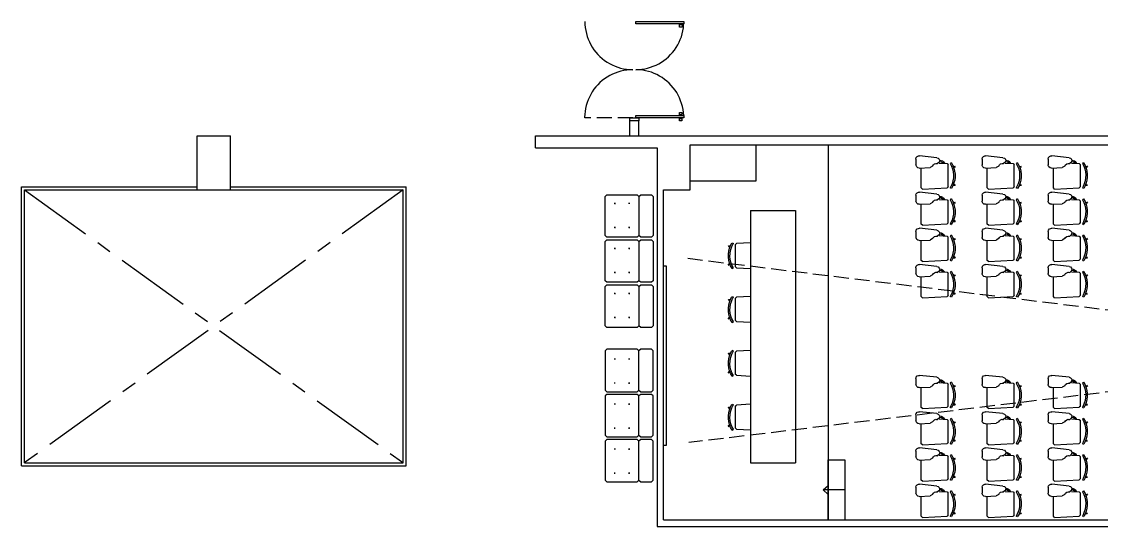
# Model space of a CAD drawing. Extents: x 7 to 80.8, y 22 to 73.9.
# Drawn here: x 36.66 to 54.63, y 46.23 to 54.63 of the extents above; entities that cross this region are included whole.
import ezdxf

# ---------------------------------------------------------------- set-up
doc = ezdxf.new("R2010")
doc.units = 0
doc.header["$MEASUREMENT"] = 0
doc.linetypes.add('DASHDOT', pattern=[2, 1.25, -0.25, 0.25, -0.25])
doc.linetypes.add('DOT', pattern=[0.25, 0.25, 0])
for name, color, linetype in [('Doors', 7, 'CONTINUOUS'), ('Furniture', 7, 'CONTINUOUS'), ('Stairs', 7, 'CONTINUOUS'), ('Walls', 7, 'CONTINUOUS')]:
    doc.layers.add(name, color=color, linetype=linetype)

msp = doc.modelspace()

# ---------------------------------------------------------------- linework, layer by layer
at = {"layer": 'Doors', "color": 4, "linetype": 'DOT'}
msp.add_line((46.834, 53.032), (46.03, 53.032), dxfattribs=at)
at = {"layer": 'Doors', "color": 2}
for p, q in [((46.929, 52.982), (46.779, 52.982)), ((46.779, 52.732), (46.929, 52.732)), ((47.344, 51.832), (47.784, 51.832))]:
    msp.add_line(p, q, dxfattribs=at)
at = {"layer": 'Doors', "color": 4, "linetype": 'DOT'}
for points in [[(46.034, 54.632), (46.035, 54.582), (46.04, 54.532), (46.048, 54.483), (46.059, 54.434), (46.073, 54.386), (46.089, 54.339), (46.109, 54.293), (46.132, 54.248), (46.157, 54.205), (46.185, 54.164), (46.216, 54.124), (46.248, 54.087), (46.284, 54.051), (46.321, 54.018), (46.36, 53.987), (46.402, 53.959), (46.444, 53.933), (46.489, 53.91), (46.535, 53.89), (46.582, 53.873), (46.629, 53.858), (46.678, 53.847), (46.728, 53.839), (46.777, 53.834), (46.827, 53.832)], [(46.829, 53.832), (46.779, 53.83), (46.73, 53.826), (46.68, 53.818), (46.632, 53.807), (46.583, 53.793), (46.536, 53.776), (46.491, 53.757), (46.446, 53.734), (46.403, 53.709), (46.361, 53.681), (46.322, 53.65), (46.284, 53.617), (46.249, 53.582), (46.215, 53.545), (46.185, 53.505), (46.156, 53.464), (46.131, 53.421), (46.108, 53.377), (46.087, 53.331), (46.07, 53.284), (46.056, 53.236), (46.045, 53.188), (46.037, 53.138), (46.031, 53.089), (46.029, 53.039), (46.029, 53.032)]]:
    msp.add_lwpolyline(points, dxfattribs=at)
at = {"layer": 'Doors', "color": 4}
for points in [[(46.879, 54.592), (46.879, 54.632), (47.679, 54.632), (47.679, 54.592), (46.879, 54.592)], [(47.61, 54.541), (47.61, 54.581), (47.65, 54.581), (47.65, 54.541), (47.61, 54.541)], [(46.879, 53.032), (46.879, 53.072), (47.679, 53.072), (47.679, 53.032), (46.879, 53.032)], [(47.609, 53.082), (47.609, 53.122), (47.649, 53.122), (47.649, 53.082), (47.609, 53.082)], [(47.609, 52.981), (47.609, 53.021), (47.649, 53.021), (47.649, 52.981), (47.609, 52.981)]]:
    msp.add_lwpolyline(points, close=True, dxfattribs=at)
for points in [[(46.879, 53.832), (46.929, 53.833), (46.979, 53.838), (47.029, 53.846), (47.077, 53.857), (47.125, 53.871), (47.172, 53.888), (47.218, 53.907), (47.263, 53.93), (47.306, 53.955), (47.348, 53.983), (47.387, 54.014), (47.425, 54.047), (47.46, 54.082), (47.493, 54.119), (47.524, 54.158), (47.553, 54.2), (47.578, 54.243), (47.601, 54.287), (47.621, 54.333), (47.639, 54.38), (47.653, 54.428), (47.664, 54.476), (47.672, 54.526), (47.677, 54.575), (47.678, 54.592)], [(47.608, 53.362), (47.586, 53.407), (47.561, 53.45), (47.534, 53.492), (47.504, 53.532), (47.472, 53.57), (47.437, 53.606), (47.4, 53.639), (47.361, 53.671), (47.32, 53.7), (47.278, 53.726), (47.233, 53.749), (47.188, 53.77), (47.141, 53.788), (47.093, 53.803), (47.045, 53.815), (46.996, 53.823), (46.946, 53.829), (46.896, 53.832), (46.879, 53.832)], [(47.678, 53.072), (47.674, 53.122), (47.667, 53.171), (47.657, 53.22), (47.644, 53.268), (47.627, 53.316), (47.608, 53.362)], [(46.779, 52.982), (46.779, 53.032), (46.929, 53.032), (46.929, 52.982)]]:
    msp.add_lwpolyline(points, dxfattribs=at)
at = {"layer": 'Furniture', "color": 4}
for p, q in [((48.884, 51.982), (48.884, 52.582)), ((50.08, 52.582), (50.08, 46.342)), ((51.543, 52.345), (51.543, 52.248)), ((51.891, 52.366), (51.602, 52.398)), ((51.938, 52.298), (51.902, 52.268)), ((51.938, 52.298), (51.938, 52.311)), ((52.643, 52.345), (52.643, 52.248)), ((52.991, 52.366), (52.702, 52.398)), ((53.038, 52.298), (53.002, 52.268)), ((53.038, 52.298), (53.038, 52.311)), ((53.743, 52.345), (53.743, 52.248)), ((54.091, 52.366), (53.802, 52.398)), ((54.138, 52.298), (54.102, 52.268)), ((54.138, 52.298), (54.138, 52.311)), ((51.599, 52.195), (51.779, 52.203)), ((51.63, 51.864), (51.63, 52.196)), ((51.82, 52.226), (51.779, 52.203)), ((51.82, 52.226), (51.834, 52.247)), ((51.884, 52.27), (51.902, 52.268)), ((51.929, 52.277), (52.06, 52.27)), ((52.06, 52.27), (52.08, 52.249)), ((52.08, 51.889), (52.08, 52.249)), ((52.133, 52.284), (52.112, 52.271)), ((52.699, 52.195), (52.879, 52.203)), ((52.73, 51.864), (52.73, 52.196)), ((52.92, 52.226), (52.879, 52.203)), ((52.92, 52.226), (52.934, 52.247)), ((52.984, 52.27), (53.002, 52.268)), ((53.029, 52.277), (53.16, 52.27)), ((53.16, 52.27), (53.18, 52.249)), ((53.18, 51.889), (53.18, 52.249)), ((53.233, 52.284), (53.212, 52.271)), ((53.799, 52.195), (53.979, 52.203)), ((53.83, 51.864), (53.83, 52.196)), ((54.02, 52.226), (53.979, 52.203)), ((54.02, 52.226), (54.034, 52.247)), ((54.084, 52.27), (54.102, 52.268)), ((54.129, 52.277), (54.26, 52.27)), ((54.26, 52.27), (54.28, 52.249)), ((54.28, 51.889), (54.28, 52.249)), ((54.333, 52.284), (54.312, 52.271)), ((47.784, 51.982), (48.884, 51.982)), ((51.891, 51.763), (51.602, 51.795)), ((51.65, 51.845), (51.63, 51.864)), ((51.65, 51.845), (52.06, 51.868)), ((52.08, 51.889), (52.06, 51.868)), ((52.133, 51.853), (52.112, 51.867)), ((52.991, 51.763), (52.702, 51.795)), ((52.75, 51.845), (52.73, 51.864)), ((52.75, 51.845), (53.16, 51.868)), ((53.18, 51.889), (53.16, 51.868)), ((53.233, 51.853), (53.212, 51.867)), ((54.091, 51.763), (53.802, 51.795)), ((53.85, 51.845), (53.83, 51.864)), ((53.85, 51.845), (54.26, 51.868)), ((54.28, 51.889), (54.26, 51.868)), ((54.333, 51.853), (54.312, 51.867)), ((51.543, 51.742), (51.543, 51.645)), ((51.599, 51.592), (51.779, 51.6)), ((51.63, 51.261), (51.63, 51.593)), ((51.82, 51.623), (51.779, 51.6)), ((51.82, 51.623), (51.834, 51.644)), ((51.884, 51.667), (51.902, 51.665)), ((51.938, 51.695), (51.902, 51.665)), ((51.929, 51.674), (52.06, 51.667)), ((51.938, 51.695), (51.938, 51.708)), ((52.06, 51.667), (52.08, 51.646)), ((52.08, 51.286), (52.08, 51.646)), ((52.133, 51.681), (52.112, 51.668)), ((52.643, 51.742), (52.643, 51.645)), ((52.699, 51.592), (52.879, 51.6)), ((52.73, 51.261), (52.73, 51.593)), ((52.92, 51.623), (52.879, 51.6)), ((52.92, 51.623), (52.934, 51.644)), ((52.984, 51.667), (53.002, 51.665)), ((53.038, 51.695), (53.002, 51.665)), ((53.029, 51.674), (53.16, 51.667)), ((53.038, 51.695), (53.038, 51.708)), ((53.16, 51.667), (53.18, 51.646)), ((53.18, 51.286), (53.18, 51.646)), ((53.233, 51.681), (53.212, 51.668)), ((53.743, 51.742), (53.743, 51.645)), ((53.799, 51.592), (53.979, 51.6)), ((53.83, 51.261), (53.83, 51.593)), ((54.02, 51.623), (53.979, 51.6)), ((54.02, 51.623), (54.034, 51.644)), ((54.084, 51.667), (54.102, 51.665)), ((54.138, 51.695), (54.102, 51.665)), ((54.129, 51.674), (54.26, 51.667)), ((54.138, 51.695), (54.138, 51.708)), ((54.26, 51.667), (54.28, 51.646)), ((54.28, 51.286), (54.28, 51.646)), ((54.333, 51.681), (54.312, 51.668)), ((48.791, 51.489), (49.541, 51.489)), ((48.791, 51.489), (48.791, 47.289)), ((49.541, 51.489), (49.541, 47.289)), ((51.65, 51.242), (51.63, 51.261)), ((51.65, 51.242), (52.06, 51.265)), ((52.08, 51.286), (52.06, 51.265)), ((52.133, 51.25), (52.112, 51.264)), ((52.75, 51.242), (52.73, 51.261)), ((52.75, 51.242), (53.16, 51.265)), ((53.18, 51.286), (53.16, 51.265)), ((53.233, 51.25), (53.212, 51.264)), ((53.85, 51.242), (53.83, 51.261)), ((53.85, 51.242), (54.26, 51.265)), ((54.28, 51.286), (54.26, 51.265)), ((54.333, 51.25), (54.312, 51.264)), ((51.543, 51.139), (51.543, 51.042)), ((51.891, 51.16), (51.602, 51.192)), ((51.82, 51.02), (51.834, 51.041)), ((51.884, 51.064), (51.902, 51.062)), ((51.938, 51.092), (51.902, 51.062)), ((51.929, 51.071), (52.06, 51.064)), ((51.938, 51.092), (51.938, 51.105)), ((52.06, 51.064), (52.08, 51.043)), ((52.08, 50.683), (52.08, 51.043)), ((52.133, 51.078), (52.112, 51.065)), ((52.643, 51.139), (52.643, 51.042)), ((52.991, 51.16), (52.702, 51.192)), ((52.92, 51.02), (52.934, 51.041)), ((52.984, 51.064), (53.002, 51.062)), ((53.038, 51.092), (53.002, 51.062)), ((53.029, 51.071), (53.16, 51.064)), ((53.038, 51.092), (53.038, 51.105)), ((53.16, 51.064), (53.18, 51.043)), ((53.18, 50.683), (53.18, 51.043)), ((53.233, 51.078), (53.212, 51.065)), ((53.743, 51.139), (53.743, 51.042)), ((54.091, 51.16), (53.802, 51.192)), ((54.02, 51.02), (54.034, 51.041)), ((54.084, 51.064), (54.102, 51.062)), ((54.138, 51.092), (54.102, 51.062)), ((54.129, 51.071), (54.26, 51.064)), ((54.138, 51.092), (54.138, 51.105)), ((54.26, 51.064), (54.28, 51.043)), ((54.28, 50.683), (54.28, 51.043)), ((54.333, 51.078), (54.312, 51.065)), ((48.483, 50.953), (48.504, 50.94)), ((48.536, 50.918), (48.556, 50.939)), ((48.536, 50.918), (48.536, 50.558)), ((48.791, 50.952), (48.556, 50.939)), ((51.599, 50.989), (51.779, 50.997)), ((51.63, 50.658), (51.63, 50.99)), ((51.82, 51.02), (51.779, 50.997)), ((52.699, 50.989), (52.879, 50.997)), ((52.73, 50.658), (52.73, 50.99)), ((52.92, 51.02), (52.879, 50.997)), ((53.799, 50.989), (53.979, 50.997)), ((53.83, 50.658), (53.83, 50.99)), ((54.02, 51.02), (53.979, 50.997)), ((52.08, 50.683), (52.06, 50.662)), ((53.18, 50.683), (53.16, 50.662)), ((54.28, 50.683), (54.26, 50.662)), ((47.344, 47.582), (47.344, 50.561)), ((48.483, 50.523), (48.504, 50.536)), ((48.556, 50.537), (48.536, 50.558)), ((48.556, 50.537), (48.791, 50.524)), ((51.543, 50.536), (51.543, 50.439)), ((51.891, 50.557), (51.602, 50.589)), ((51.65, 50.639), (51.63, 50.658)), ((51.65, 50.639), (52.06, 50.662)), ((51.938, 50.489), (51.938, 50.502)), ((52.133, 50.647), (52.112, 50.661)), ((52.643, 50.536), (52.643, 50.439)), ((52.991, 50.557), (52.702, 50.589)), ((52.75, 50.639), (52.73, 50.658)), ((52.75, 50.639), (53.16, 50.662)), ((53.038, 50.489), (53.038, 50.502)), ((53.233, 50.647), (53.212, 50.661)), ((53.743, 50.536), (53.743, 50.439)), ((54.091, 50.557), (53.802, 50.589)), ((53.85, 50.639), (53.83, 50.658)), ((53.85, 50.639), (54.26, 50.662)), ((54.138, 50.489), (54.138, 50.502)), ((54.333, 50.647), (54.312, 50.661)), ((51.599, 50.386), (51.779, 50.394)), ((51.63, 50.055), (51.63, 50.387)), ((51.82, 50.417), (51.779, 50.394)), ((51.82, 50.417), (51.834, 50.438)), ((51.884, 50.461), (51.902, 50.459)), ((51.938, 50.489), (51.902, 50.459)), ((51.929, 50.468), (52.06, 50.461)), ((52.06, 50.461), (52.08, 50.44)), ((52.08, 50.08), (52.08, 50.44)), ((52.133, 50.475), (52.112, 50.462)), ((52.699, 50.386), (52.879, 50.394)), ((52.73, 50.055), (52.73, 50.387)), ((52.92, 50.417), (52.879, 50.394)), ((52.92, 50.417), (52.934, 50.438)), ((52.984, 50.461), (53.002, 50.459)), ((53.038, 50.489), (53.002, 50.459)), ((53.029, 50.468), (53.16, 50.461)), ((53.16, 50.461), (53.18, 50.44)), ((53.18, 50.08), (53.18, 50.44)), ((53.233, 50.475), (53.212, 50.462)), ((53.799, 50.386), (53.979, 50.394)), ((53.83, 50.055), (53.83, 50.387)), ((54.02, 50.417), (53.979, 50.394)), ((54.02, 50.417), (54.034, 50.438)), ((54.084, 50.461), (54.102, 50.459)), ((54.138, 50.489), (54.102, 50.459)), ((54.129, 50.468), (54.26, 50.461)), ((54.26, 50.461), (54.28, 50.44)), ((54.28, 50.08), (54.28, 50.44)), ((54.333, 50.475), (54.312, 50.462)), ((48.483, 50.058), (48.504, 50.045)), ((48.536, 50.022), (48.556, 50.044)), ((48.536, 50.022), (48.536, 49.662)), ((48.791, 50.057), (48.556, 50.044)), ((51.65, 50.036), (51.63, 50.055)), ((51.65, 50.036), (52.06, 50.059)), ((52.08, 50.08), (52.06, 50.059)), ((52.133, 50.044), (52.112, 50.058)), ((52.75, 50.036), (52.73, 50.055)), ((52.75, 50.036), (53.16, 50.059)), ((53.18, 50.08), (53.16, 50.059)), ((53.233, 50.044), (53.212, 50.058)), ((53.85, 50.036), (53.83, 50.055)), ((53.85, 50.036), (54.26, 50.059)), ((54.28, 50.08), (54.26, 50.059)), ((54.333, 50.044), (54.312, 50.058)), ((48.483, 49.627), (48.504, 49.64)), ((48.556, 49.641), (48.536, 49.662)), ((48.556, 49.641), (48.791, 49.628)), ((48.483, 49.162), (48.504, 49.149)), ((48.536, 49.127), (48.556, 49.148)), ((48.536, 49.127), (48.536, 48.767)), ((48.791, 49.161), (48.556, 49.148)), ((48.483, 48.732), (48.504, 48.745)), ((48.556, 48.746), (48.536, 48.767)), ((48.556, 48.746), (48.791, 48.733)), ((51.891, 48.713), (51.602, 48.745)), ((52.991, 48.713), (52.702, 48.745)), ((54.091, 48.713), (53.802, 48.745)), ((51.543, 48.692), (51.543, 48.594)), ((51.599, 48.541), (51.779, 48.55)), ((51.63, 48.21), (51.63, 48.543)), ((51.82, 48.573), (51.779, 48.55)), ((51.82, 48.573), (51.834, 48.593)), ((51.884, 48.616), (51.902, 48.614)), ((51.938, 48.645), (51.902, 48.614)), ((51.929, 48.624), (52.06, 48.617)), ((51.938, 48.645), (51.938, 48.658)), ((52.06, 48.617), (52.08, 48.595)), ((52.08, 48.235), (52.08, 48.595)), ((52.133, 48.631), (52.112, 48.617)), ((52.643, 48.692), (52.643, 48.594)), ((52.699, 48.541), (52.879, 48.55)), ((52.73, 48.21), (52.73, 48.543)), ((52.92, 48.573), (52.879, 48.55)), ((52.92, 48.573), (52.934, 48.593)), ((52.984, 48.616), (53.002, 48.614)), ((53.038, 48.645), (53.002, 48.614)), ((53.029, 48.624), (53.16, 48.617)), ((53.038, 48.645), (53.038, 48.658)), ((53.16, 48.617), (53.18, 48.595)), ((53.18, 48.235), (53.18, 48.595)), ((53.233, 48.631), (53.212, 48.617)), ((53.743, 48.692), (53.743, 48.594)), ((53.799, 48.541), (53.979, 48.55)), ((53.83, 48.21), (53.83, 48.543)), ((54.02, 48.573), (53.979, 48.55)), ((54.02, 48.573), (54.034, 48.593)), ((54.084, 48.616), (54.102, 48.614)), ((54.138, 48.645), (54.102, 48.614)), ((54.129, 48.624), (54.26, 48.617)), ((54.138, 48.645), (54.138, 48.658)), ((54.26, 48.617), (54.28, 48.595)), ((54.28, 48.235), (54.28, 48.595)), ((54.333, 48.631), (54.312, 48.617)), ((48.483, 48.267), (48.504, 48.253)), ((48.536, 48.231), (48.556, 48.252)), ((48.536, 48.231), (48.536, 47.871)), ((48.791, 48.265), (48.556, 48.252)), ((51.65, 48.192), (51.63, 48.21)), ((51.65, 48.192), (52.06, 48.214)), ((52.08, 48.235), (52.06, 48.214)), ((52.133, 48.2), (52.112, 48.213)), ((52.75, 48.192), (52.73, 48.21)), ((52.75, 48.192), (53.16, 48.214)), ((53.18, 48.235), (53.16, 48.214)), ((53.233, 48.2), (53.212, 48.213)), ((53.85, 48.192), (53.83, 48.21)), ((53.85, 48.192), (54.26, 48.214)), ((54.28, 48.235), (54.26, 48.214)), ((54.333, 48.2), (54.312, 48.213)), ((51.543, 48.089), (51.543, 47.991)), ((51.891, 48.11), (51.602, 48.141)), ((51.82, 47.97), (51.834, 47.99)), ((51.884, 48.013), (51.902, 48.011)), ((51.938, 48.042), (51.902, 48.011)), ((51.929, 48.021), (52.06, 48.013)), ((51.938, 48.042), (51.938, 48.055)), ((52.06, 48.013), (52.08, 47.992)), ((52.08, 47.632), (52.08, 47.992)), ((52.133, 48.028), (52.112, 48.014)), ((52.643, 48.089), (52.643, 47.991)), ((52.991, 48.11), (52.702, 48.141)), ((52.92, 47.97), (52.934, 47.99)), ((52.984, 48.013), (53.002, 48.011)), ((53.038, 48.042), (53.002, 48.011)), ((53.029, 48.021), (53.16, 48.013)), ((53.038, 48.042), (53.038, 48.055)), ((53.16, 48.013), (53.18, 47.992)), ((53.18, 47.632), (53.18, 47.992)), ((53.233, 48.028), (53.212, 48.014)), ((53.743, 48.089), (53.743, 47.991)), ((54.091, 48.11), (53.802, 48.141)), ((54.02, 47.97), (54.034, 47.99)), ((54.084, 48.013), (54.102, 48.011)), ((54.138, 48.042), (54.102, 48.011)), ((54.129, 48.021), (54.26, 48.013)), ((54.138, 48.042), (54.138, 48.055)), ((54.26, 48.013), (54.28, 47.992)), ((54.28, 47.632), (54.28, 47.992)), ((54.333, 48.028), (54.312, 48.014)), ((48.483, 47.836), (48.504, 47.849)), ((48.556, 47.85), (48.536, 47.871)), ((48.556, 47.85), (48.791, 47.837)), ((51.599, 47.938), (51.779, 47.947)), ((51.63, 47.607), (51.63, 47.94)), ((51.82, 47.97), (51.779, 47.947)), ((52.699, 47.938), (52.879, 47.947)), ((52.73, 47.607), (52.73, 47.94)), ((52.92, 47.97), (52.879, 47.947)), ((53.799, 47.938), (53.979, 47.947)), ((53.83, 47.607), (53.83, 47.94)), ((54.02, 47.97), (53.979, 47.947)), ((52.08, 47.632), (52.06, 47.611)), ((53.18, 47.632), (53.16, 47.611)), ((54.28, 47.632), (54.26, 47.611)), ((47.344, 47.582), (47.394, 47.582)), ((51.543, 47.486), (51.543, 47.388)), ((51.891, 47.507), (51.602, 47.538)), ((51.65, 47.588), (51.63, 47.607)), ((51.65, 47.588), (52.06, 47.611)), ((51.938, 47.439), (51.938, 47.452)), ((52.133, 47.597), (52.112, 47.61)), ((52.643, 47.486), (52.643, 47.388)), ((52.991, 47.507), (52.702, 47.538)), ((52.75, 47.588), (52.73, 47.607)), ((52.75, 47.588), (53.16, 47.611)), ((53.038, 47.439), (53.038, 47.452)), ((53.233, 47.597), (53.212, 47.61)), ((53.743, 47.486), (53.743, 47.388)), ((54.091, 47.507), (53.802, 47.538)), ((53.85, 47.588), (53.83, 47.607)), ((53.85, 47.588), (54.26, 47.611)), ((54.138, 47.439), (54.138, 47.452)), ((54.333, 47.597), (54.312, 47.61)), ((48.791, 47.289), (49.541, 47.289)), ((51.599, 47.335), (51.779, 47.344)), ((51.63, 47.004), (51.63, 47.337)), ((51.82, 47.367), (51.779, 47.344)), ((51.82, 47.367), (51.834, 47.387)), ((51.884, 47.41), (51.902, 47.408)), ((51.938, 47.439), (51.902, 47.408)), ((51.929, 47.418), (52.06, 47.41)), ((52.06, 47.41), (52.08, 47.389)), ((52.08, 47.029), (52.08, 47.389)), ((52.133, 47.425), (52.112, 47.411)), ((52.699, 47.335), (52.879, 47.344)), ((52.73, 47.004), (52.73, 47.337)), ((52.92, 47.367), (52.879, 47.344)), ((52.92, 47.367), (52.934, 47.387)), ((52.984, 47.41), (53.002, 47.408)), ((53.038, 47.439), (53.002, 47.408)), ((53.029, 47.418), (53.16, 47.41)), ((53.16, 47.41), (53.18, 47.389)), ((53.18, 47.029), (53.18, 47.389)), ((53.233, 47.425), (53.212, 47.411)), ((53.799, 47.335), (53.979, 47.344)), ((53.83, 47.004), (53.83, 47.337)), ((54.02, 47.367), (53.979, 47.344)), ((54.02, 47.367), (54.034, 47.387)), ((54.084, 47.41), (54.102, 47.408)), ((54.138, 47.439), (54.102, 47.408)), ((54.129, 47.418), (54.26, 47.41)), ((54.26, 47.41), (54.28, 47.389)), ((54.28, 47.029), (54.28, 47.389)), ((54.333, 47.425), (54.312, 47.411)), ((51.891, 46.904), (51.602, 46.935)), ((51.65, 46.985), (51.63, 47.004)), ((51.65, 46.985), (52.06, 47.008)), ((52.08, 47.029), (52.06, 47.008)), ((52.133, 46.994), (52.112, 47.007)), ((52.991, 46.904), (52.702, 46.935)), ((52.75, 46.985), (52.73, 47.004)), ((52.75, 46.985), (53.16, 47.008)), ((53.18, 47.029), (53.16, 47.008)), ((53.233, 46.994), (53.212, 47.007)), ((54.091, 46.904), (53.802, 46.935)), ((53.85, 46.985), (53.83, 47.004)), ((53.85, 46.985), (54.26, 47.008)), ((54.28, 47.029), (54.26, 47.008)), ((54.333, 46.994), (54.312, 47.007)), ((50, 46.842), (50.081, 46.762)), ((51.543, 46.883), (51.543, 46.785)), ((51.599, 46.732), (51.779, 46.741)), ((51.63, 46.401), (51.63, 46.734)), ((51.82, 46.764), (51.779, 46.741)), ((51.82, 46.764), (51.834, 46.784)), ((51.884, 46.807), (51.902, 46.805)), ((51.938, 46.836), (51.902, 46.805)), ((51.929, 46.815), (52.06, 46.807)), ((51.938, 46.836), (51.938, 46.849)), ((52.06, 46.807), (52.08, 46.786)), ((52.08, 46.426), (52.08, 46.786)), ((52.133, 46.822), (52.112, 46.808)), ((52.643, 46.883), (52.643, 46.785)), ((52.699, 46.732), (52.879, 46.741)), ((52.73, 46.401), (52.73, 46.734)), ((52.92, 46.764), (52.879, 46.741)), ((52.92, 46.764), (52.934, 46.784)), ((52.984, 46.807), (53.002, 46.805)), ((53.038, 46.836), (53.002, 46.805)), ((53.029, 46.815), (53.16, 46.807)), ((53.038, 46.836), (53.038, 46.849)), ((53.16, 46.807), (53.18, 46.786)), ((53.18, 46.426), (53.18, 46.786)), ((53.233, 46.822), (53.212, 46.808)), ((53.743, 46.883), (53.743, 46.785)), ((53.799, 46.732), (53.979, 46.741)), ((53.83, 46.401), (53.83, 46.734)), ((54.02, 46.764), (53.979, 46.741)), ((54.02, 46.764), (54.034, 46.784)), ((54.084, 46.807), (54.102, 46.805)), ((54.138, 46.836), (54.102, 46.805)), ((54.129, 46.815), (54.26, 46.807)), ((54.138, 46.836), (54.138, 46.849)), ((54.26, 46.807), (54.28, 46.786)), ((54.28, 46.426), (54.28, 46.786)), ((54.333, 46.822), (54.312, 46.808)), ((51.65, 46.382), (51.63, 46.401)), ((51.65, 46.382), (52.06, 46.405)), ((52.08, 46.426), (52.06, 46.405)), ((52.133, 46.391), (52.112, 46.404)), ((52.75, 46.382), (52.73, 46.401)), ((52.75, 46.382), (53.16, 46.405)), ((53.18, 46.426), (53.16, 46.405)), ((53.233, 46.391), (53.212, 46.404)), ((53.85, 46.382), (53.83, 46.401)), ((53.85, 46.382), (54.26, 46.405)), ((54.28, 46.426), (54.26, 46.405)), ((54.333, 46.391), (54.312, 46.404))]:
    msp.add_line(p, q, dxfattribs=at)
at = {"layer": 'Furniture', "color": 6}
for p, q in [((46.54, 51.607), (46.522, 51.607)), ((46.533, 51.615), (46.533, 51.595)), ((46.783, 51.607), (46.761, 51.607)), ((46.772, 51.616), (46.772, 51.597)), ((46.533, 51.214), (46.533, 51.195)), ((46.772, 51.216), (46.772, 51.197)), ((46.543, 51.206), (46.522, 51.206)), ((46.782, 51.206), (46.761, 51.206)), ((46.54, 50.857), (46.522, 50.857)), ((46.533, 50.865), (46.533, 50.845)), ((46.783, 50.857), (46.761, 50.857)), ((46.772, 50.866), (46.772, 50.847)), ((46.543, 50.456), (46.522, 50.456)), ((46.533, 50.464), (46.533, 50.445)), ((46.782, 50.456), (46.761, 50.456)), ((46.772, 50.466), (46.772, 50.447)), ((46.54, 50.107), (46.522, 50.107)), ((46.533, 50.115), (46.533, 50.095)), ((46.783, 50.107), (46.761, 50.107)), ((46.772, 50.116), (46.772, 50.097)), ((46.543, 49.706), (46.522, 49.706)), ((46.533, 49.714), (46.533, 49.695)), ((46.782, 49.706), (46.761, 49.706)), ((46.772, 49.716), (46.772, 49.697)), ((46.543, 49.017), (46.522, 49.017)), ((46.533, 49.009), (46.533, 49.028)), ((46.782, 49.017), (46.761, 49.017)), ((46.772, 49.007), (46.772, 49.026)), ((46.54, 48.616), (46.522, 48.616)), ((46.533, 48.608), (46.533, 48.628)), ((46.783, 48.616), (46.761, 48.616)), ((46.772, 48.607), (46.772, 48.626)), ((46.543, 48.267), (46.522, 48.267)), ((46.533, 48.259), (46.533, 48.278)), ((46.782, 48.267), (46.761, 48.267)), ((46.772, 48.257), (46.772, 48.276)), ((46.54, 47.866), (46.522, 47.866)), ((46.533, 47.858), (46.533, 47.878)), ((46.783, 47.866), (46.761, 47.866)), ((46.772, 47.857), (46.772, 47.876)), ((46.543, 47.517), (46.522, 47.517)), ((46.533, 47.509), (46.533, 47.528)), ((46.782, 47.517), (46.761, 47.517)), ((46.772, 47.507), (46.772, 47.526)), ((46.54, 47.116), (46.522, 47.116)), ((46.533, 47.108), (46.533, 47.128)), ((46.783, 47.116), (46.761, 47.116)), ((46.772, 47.107), (46.772, 47.126))]:
    msp.add_line(p, q, dxfattribs=at)
at = {"layer": 'Furniture', "color": 4, "linetype": 'DOT'}
for p, q in [((60.152, 49.167), (47.739, 50.688)), ((52.643, 50.087), (52.606, 50.092)), ((60.152, 49.123), (47.763, 47.626)), ((52.643, 48.216), (52.606, 48.211))]:
    msp.add_line(p, q, dxfattribs=at)
at = {"layer": 'Furniture', "color": 4}
for points in [[(51.543, 52.345), (51.549, 52.369), (51.565, 52.388), (51.588, 52.397), (51.602, 52.398)], [(51.891, 52.366), (51.914, 52.358), (51.931, 52.34), (51.938, 52.316)], [(51.936, 52.326), (51.961, 52.323), (51.984, 52.313), (52.003, 52.296), (52.016, 52.275)], [(51.938, 52.306), (51.962, 52.301), (51.983, 52.288), (51.994, 52.273)], [(52.643, 52.345), (52.649, 52.369), (52.665, 52.388), (52.688, 52.397), (52.702, 52.398)], [(52.991, 52.366), (53.014, 52.358), (53.031, 52.34), (53.038, 52.316)], [(53.036, 52.326), (53.061, 52.323), (53.084, 52.313), (53.103, 52.296), (53.116, 52.275)], [(53.038, 52.306), (53.062, 52.301), (53.083, 52.288), (53.094, 52.273)], [(53.743, 52.345), (53.749, 52.369), (53.765, 52.388), (53.788, 52.397), (53.802, 52.398)], [(54.091, 52.366), (54.114, 52.358), (54.131, 52.34), (54.138, 52.316)], [(54.136, 52.326), (54.161, 52.323), (54.184, 52.313), (54.203, 52.296), (54.216, 52.275)], [(54.138, 52.306), (54.162, 52.301), (54.183, 52.288), (54.194, 52.273)], [(51.599, 52.195), (51.574, 52.199), (51.555, 52.214), (51.544, 52.237), (51.543, 52.248)], [(51.834, 52.247), (51.852, 52.263), (51.876, 52.27), (51.884, 52.27)], [(52.112, 52.271), (52.135, 52.227), (52.153, 52.18), (52.164, 52.131), (52.169, 52.081), (52.167, 52.032), (52.159, 51.982), (52.145, 51.934), (52.124, 51.889), (52.112, 51.867)], [(52.133, 52.284), (52.157, 52.24), (52.175, 52.193), (52.187, 52.145), (52.193, 52.095), (52.194, 52.045), (52.188, 51.996), (52.176, 51.947), (52.158, 51.901), (52.135, 51.856)], [(52.699, 52.195), (52.674, 52.199), (52.655, 52.214), (52.644, 52.237), (52.643, 52.248)], [(52.934, 52.247), (52.952, 52.263), (52.976, 52.27), (52.984, 52.27)], [(53.212, 52.271), (53.235, 52.227), (53.253, 52.18), (53.264, 52.131), (53.269, 52.081), (53.267, 52.032), (53.259, 51.982), (53.245, 51.934), (53.224, 51.889), (53.212, 51.867)], [(53.233, 52.284), (53.257, 52.24), (53.275, 52.193), (53.287, 52.145), (53.293, 52.095), (53.294, 52.045), (53.288, 51.996), (53.276, 51.947), (53.258, 51.901), (53.235, 51.856)], [(53.799, 52.195), (53.774, 52.199), (53.755, 52.214), (53.744, 52.237), (53.743, 52.248)], [(54.034, 52.247), (54.052, 52.263), (54.076, 52.27), (54.084, 52.27)], [(54.312, 52.271), (54.335, 52.227), (54.353, 52.18), (54.364, 52.131), (54.369, 52.081), (54.367, 52.032), (54.359, 51.982), (54.345, 51.934), (54.324, 51.889), (54.312, 51.867)], [(54.333, 52.284), (54.357, 52.24), (54.375, 52.193), (54.387, 52.145), (54.393, 52.095), (54.394, 52.045), (54.388, 51.996), (54.376, 51.947), (54.358, 51.901), (54.335, 51.856)], [(51.543, 51.742), (51.549, 51.766), (51.565, 51.785), (51.588, 51.794), (51.602, 51.795)], [(51.891, 51.763), (51.914, 51.755), (51.931, 51.737), (51.938, 51.713)], [(52.643, 51.742), (52.649, 51.766), (52.665, 51.785), (52.688, 51.794), (52.702, 51.795)], [(52.991, 51.763), (53.014, 51.755), (53.031, 51.737), (53.038, 51.713)], [(53.743, 51.742), (53.749, 51.766), (53.765, 51.785), (53.788, 51.794), (53.802, 51.795)], [(54.091, 51.763), (54.114, 51.755), (54.131, 51.737), (54.138, 51.713)], [(51.599, 51.592), (51.574, 51.596), (51.555, 51.611), (51.544, 51.634), (51.543, 51.645)], [(51.834, 51.644), (51.852, 51.66), (51.876, 51.667), (51.884, 51.667)], [(51.936, 51.723), (51.961, 51.72), (51.984, 51.71), (52.003, 51.693), (52.016, 51.672)], [(51.938, 51.703), (51.962, 51.698), (51.983, 51.685), (51.994, 51.67)], [(52.112, 51.668), (52.135, 51.624), (52.153, 51.577), (52.164, 51.528), (52.169, 51.478), (52.167, 51.429), (52.159, 51.379), (52.145, 51.331), (52.124, 51.286), (52.112, 51.264)], [(52.133, 51.681), (52.157, 51.637), (52.175, 51.59), (52.187, 51.542), (52.193, 51.492), (52.194, 51.442), (52.188, 51.393), (52.176, 51.344), (52.158, 51.298), (52.135, 51.253)], [(52.699, 51.592), (52.674, 51.596), (52.655, 51.611), (52.644, 51.634), (52.643, 51.645)], [(52.934, 51.644), (52.952, 51.66), (52.976, 51.667), (52.984, 51.667)], [(53.036, 51.723), (53.061, 51.72), (53.084, 51.71), (53.103, 51.693), (53.116, 51.672)], [(53.038, 51.703), (53.062, 51.698), (53.083, 51.685), (53.094, 51.67)], [(53.212, 51.668), (53.235, 51.624), (53.253, 51.577), (53.264, 51.528), (53.269, 51.478), (53.267, 51.429), (53.259, 51.379), (53.245, 51.331), (53.224, 51.286), (53.212, 51.264)], [(53.233, 51.681), (53.257, 51.637), (53.275, 51.59), (53.287, 51.542), (53.293, 51.492), (53.294, 51.442), (53.288, 51.393), (53.276, 51.344), (53.258, 51.298), (53.235, 51.253)], [(53.799, 51.592), (53.774, 51.596), (53.755, 51.611), (53.744, 51.634), (53.743, 51.645)], [(54.034, 51.644), (54.052, 51.66), (54.076, 51.667), (54.084, 51.667)], [(54.136, 51.723), (54.161, 51.72), (54.184, 51.71), (54.203, 51.693), (54.216, 51.672)], [(54.138, 51.703), (54.162, 51.698), (54.183, 51.685), (54.194, 51.67)], [(54.312, 51.668), (54.335, 51.624), (54.353, 51.577), (54.364, 51.528), (54.369, 51.478), (54.367, 51.429), (54.359, 51.379), (54.345, 51.331), (54.324, 51.286), (54.312, 51.264)], [(54.333, 51.681), (54.357, 51.637), (54.375, 51.59), (54.387, 51.542), (54.393, 51.492), (54.394, 51.442), (54.388, 51.393), (54.376, 51.344), (54.358, 51.298), (54.335, 51.253)], [(51.543, 51.139), (51.549, 51.163), (51.565, 51.182), (51.588, 51.191), (51.602, 51.192)], [(51.599, 50.989), (51.574, 50.993), (51.555, 51.008), (51.544, 51.031), (51.543, 51.042)], [(51.834, 51.041), (51.852, 51.057), (51.876, 51.064), (51.884, 51.064)], [(51.891, 51.16), (51.914, 51.152), (51.931, 51.134), (51.938, 51.11)], [(51.936, 51.12), (51.961, 51.117), (51.984, 51.107), (52.003, 51.09), (52.016, 51.069)], [(51.938, 51.1), (51.962, 51.095), (51.983, 51.082), (51.994, 51.067)], [(52.112, 51.065), (52.135, 51.021), (52.153, 50.974), (52.164, 50.925), (52.169, 50.875), (52.167, 50.826), (52.159, 50.776), (52.145, 50.728), (52.124, 50.683), (52.112, 50.661)], [(52.133, 51.078), (52.157, 51.034), (52.175, 50.987), (52.187, 50.939), (52.193, 50.889), (52.194, 50.839), (52.188, 50.79), (52.176, 50.741), (52.158, 50.694), (52.135, 50.65)], [(52.643, 51.139), (52.649, 51.163), (52.665, 51.182), (52.688, 51.191), (52.702, 51.192)], [(52.699, 50.989), (52.674, 50.993), (52.655, 51.008), (52.644, 51.031), (52.643, 51.042)], [(52.934, 51.041), (52.952, 51.057), (52.976, 51.064), (52.984, 51.064)], [(52.991, 51.16), (53.014, 51.152), (53.031, 51.134), (53.038, 51.11)], [(53.036, 51.12), (53.061, 51.117), (53.084, 51.107), (53.103, 51.09), (53.116, 51.069)], [(53.038, 51.1), (53.062, 51.095), (53.083, 51.082), (53.094, 51.067)], [(53.212, 51.065), (53.235, 51.021), (53.253, 50.974), (53.264, 50.925), (53.269, 50.875), (53.267, 50.826), (53.259, 50.776), (53.245, 50.728), (53.224, 50.683), (53.212, 50.661)], [(53.233, 51.078), (53.257, 51.034), (53.275, 50.987), (53.287, 50.939), (53.293, 50.889), (53.294, 50.839), (53.288, 50.79), (53.276, 50.741), (53.258, 50.694), (53.235, 50.65)], [(53.743, 51.139), (53.749, 51.163), (53.765, 51.182), (53.788, 51.191), (53.802, 51.192)], [(53.799, 50.989), (53.774, 50.993), (53.755, 51.008), (53.744, 51.031), (53.743, 51.042)], [(54.034, 51.041), (54.052, 51.057), (54.076, 51.064), (54.084, 51.064)], [(54.091, 51.16), (54.114, 51.152), (54.131, 51.134), (54.138, 51.11)], [(54.136, 51.12), (54.161, 51.117), (54.184, 51.107), (54.203, 51.09), (54.216, 51.069)], [(54.138, 51.1), (54.162, 51.095), (54.183, 51.082), (54.194, 51.067)], [(54.312, 51.065), (54.335, 51.021), (54.353, 50.974), (54.364, 50.925), (54.369, 50.875), (54.367, 50.826), (54.359, 50.776), (54.345, 50.728), (54.324, 50.683), (54.312, 50.661)], [(54.333, 51.078), (54.357, 51.034), (54.375, 50.987), (54.387, 50.939), (54.393, 50.889), (54.394, 50.839), (54.388, 50.79), (54.376, 50.741), (54.358, 50.694), (54.335, 50.65)], [(48.483, 50.523), (48.459, 50.567), (48.441, 50.613), (48.429, 50.662), (48.423, 50.711), (48.422, 50.761), (48.428, 50.811), (48.44, 50.86), (48.458, 50.906), (48.481, 50.95)], [(48.504, 50.536), (48.481, 50.58), (48.463, 50.627), (48.452, 50.676), (48.447, 50.725), (48.449, 50.775), (48.457, 50.825), (48.471, 50.872), (48.492, 50.918), (48.504, 50.94)], [(47.394, 47.582), (47.394, 50.561), (47.344, 50.561)], [(51.543, 50.536), (51.549, 50.56), (51.565, 50.579), (51.588, 50.588), (51.602, 50.589)], [(51.891, 50.557), (51.914, 50.549), (51.931, 50.531), (51.938, 50.507)], [(51.936, 50.517), (51.961, 50.514), (51.984, 50.504), (52.003, 50.487), (52.016, 50.466)], [(51.938, 50.497), (51.962, 50.492), (51.983, 50.479), (51.994, 50.464)], [(52.643, 50.536), (52.649, 50.56), (52.665, 50.579), (52.688, 50.588), (52.702, 50.589)], [(52.991, 50.557), (53.014, 50.549), (53.031, 50.531), (53.038, 50.507)], [(53.036, 50.517), (53.061, 50.514), (53.084, 50.504), (53.103, 50.487), (53.116, 50.466)], [(53.038, 50.497), (53.062, 50.492), (53.083, 50.479), (53.094, 50.464)], [(53.743, 50.536), (53.749, 50.56), (53.765, 50.579), (53.788, 50.588), (53.802, 50.589)], [(54.091, 50.557), (54.114, 50.549), (54.131, 50.531), (54.138, 50.507)], [(54.136, 50.517), (54.161, 50.514), (54.184, 50.504), (54.203, 50.487), (54.216, 50.466)], [(54.138, 50.497), (54.162, 50.492), (54.183, 50.479), (54.194, 50.464)], [(51.599, 50.386), (51.574, 50.39), (51.555, 50.405), (51.544, 50.428), (51.543, 50.439)], [(51.834, 50.438), (51.852, 50.454), (51.876, 50.461), (51.884, 50.461)], [(52.112, 50.462), (52.135, 50.418), (52.153, 50.371), (52.164, 50.322), (52.169, 50.272), (52.167, 50.223), (52.159, 50.173), (52.145, 50.125), (52.124, 50.08), (52.112, 50.058)], [(52.133, 50.475), (52.157, 50.431), (52.175, 50.384), (52.187, 50.336), (52.193, 50.286), (52.194, 50.236), (52.188, 50.187), (52.176, 50.138), (52.158, 50.091), (52.135, 50.047)], [(52.699, 50.386), (52.674, 50.39), (52.655, 50.405), (52.644, 50.428), (52.643, 50.439)], [(52.934, 50.438), (52.952, 50.454), (52.976, 50.461), (52.984, 50.461)], [(53.212, 50.462), (53.235, 50.418), (53.253, 50.371), (53.264, 50.322), (53.269, 50.272), (53.267, 50.223), (53.259, 50.173), (53.245, 50.125), (53.224, 50.08), (53.212, 50.058)], [(53.233, 50.475), (53.257, 50.431), (53.275, 50.384), (53.287, 50.336), (53.293, 50.286), (53.294, 50.236), (53.288, 50.187), (53.276, 50.138), (53.258, 50.091), (53.235, 50.047)], [(53.799, 50.386), (53.774, 50.39), (53.755, 50.405), (53.744, 50.428), (53.743, 50.439)], [(54.034, 50.438), (54.052, 50.454), (54.076, 50.461), (54.084, 50.461)], [(54.312, 50.462), (54.335, 50.418), (54.353, 50.371), (54.364, 50.322), (54.369, 50.272), (54.367, 50.223), (54.359, 50.173), (54.345, 50.125), (54.324, 50.08), (54.312, 50.058)], [(54.333, 50.475), (54.357, 50.431), (54.375, 50.384), (54.387, 50.336), (54.393, 50.286), (54.394, 50.236), (54.388, 50.187), (54.376, 50.138), (54.358, 50.091), (54.335, 50.047)], [(48.483, 49.627), (48.459, 49.671), (48.441, 49.718), (48.429, 49.766), (48.423, 49.816), (48.422, 49.866), (48.428, 49.915), (48.44, 49.964), (48.458, 50.011), (48.481, 50.055)], [(48.504, 49.64), (48.481, 49.685), (48.463, 49.731), (48.452, 49.78), (48.447, 49.83), (48.449, 49.88), (48.457, 49.929), (48.471, 49.977), (48.492, 50.022), (48.504, 50.045)], [(48.483, 48.732), (48.459, 48.776), (48.441, 48.822), (48.429, 48.871), (48.423, 48.92), (48.422, 48.97), (48.428, 49.02), (48.44, 49.068), (48.458, 49.115), (48.481, 49.159)], [(48.504, 48.745), (48.481, 48.789), (48.463, 48.836), (48.452, 48.884), (48.447, 48.934), (48.449, 48.984), (48.457, 49.033), (48.471, 49.081), (48.492, 49.127), (48.504, 49.149)], [(51.543, 48.692), (51.549, 48.716), (51.565, 48.735), (51.588, 48.744), (51.602, 48.745)], [(51.891, 48.713), (51.914, 48.704), (51.931, 48.686), (51.938, 48.663)], [(52.643, 48.692), (52.649, 48.716), (52.665, 48.735), (52.688, 48.744), (52.702, 48.745)], [(52.991, 48.713), (53.014, 48.704), (53.031, 48.686), (53.038, 48.663)], [(53.743, 48.692), (53.749, 48.716), (53.765, 48.735), (53.788, 48.744), (53.802, 48.745)], [(54.091, 48.713), (54.114, 48.704), (54.131, 48.686), (54.138, 48.663)], [(51.599, 48.541), (51.574, 48.546), (51.555, 48.561), (51.544, 48.583), (51.543, 48.594)], [(51.834, 48.593), (51.852, 48.61), (51.876, 48.617), (51.884, 48.616)], [(51.936, 48.673), (51.961, 48.67), (51.984, 48.659), (52.003, 48.643), (52.016, 48.622)], [(51.938, 48.653), (51.962, 48.648), (51.983, 48.634), (51.994, 48.62)], [(52.112, 48.617), (52.135, 48.573), (52.153, 48.527), (52.164, 48.478), (52.169, 48.428), (52.167, 48.378), (52.159, 48.329), (52.145, 48.281), (52.124, 48.236), (52.112, 48.213)], [(52.133, 48.631), (52.157, 48.587), (52.175, 48.54), (52.187, 48.492), (52.193, 48.442), (52.194, 48.392), (52.188, 48.342), (52.176, 48.294), (52.158, 48.247), (52.135, 48.203)], [(52.699, 48.541), (52.674, 48.546), (52.655, 48.561), (52.644, 48.583), (52.643, 48.594)], [(52.934, 48.593), (52.952, 48.61), (52.976, 48.617), (52.984, 48.616)], [(53.036, 48.673), (53.061, 48.67), (53.084, 48.659), (53.103, 48.643), (53.116, 48.622)], [(53.038, 48.653), (53.062, 48.648), (53.083, 48.634), (53.094, 48.62)], [(53.212, 48.617), (53.235, 48.573), (53.253, 48.527), (53.264, 48.478), (53.269, 48.428), (53.267, 48.378), (53.259, 48.329), (53.245, 48.281), (53.224, 48.236), (53.212, 48.213)], [(53.233, 48.631), (53.257, 48.587), (53.275, 48.54), (53.287, 48.492), (53.293, 48.442), (53.294, 48.392), (53.288, 48.342), (53.276, 48.294), (53.258, 48.247), (53.235, 48.203)], [(53.799, 48.541), (53.774, 48.546), (53.755, 48.561), (53.744, 48.583), (53.743, 48.594)], [(54.034, 48.593), (54.052, 48.61), (54.076, 48.617), (54.084, 48.616)], [(54.136, 48.673), (54.161, 48.67), (54.184, 48.659), (54.203, 48.643), (54.216, 48.622)], [(54.138, 48.653), (54.162, 48.648), (54.183, 48.634), (54.194, 48.62)], [(54.312, 48.617), (54.335, 48.573), (54.353, 48.527), (54.364, 48.478), (54.369, 48.428), (54.367, 48.378), (54.359, 48.329), (54.345, 48.281), (54.324, 48.236), (54.312, 48.213)], [(54.333, 48.631), (54.357, 48.587), (54.375, 48.54), (54.387, 48.492), (54.393, 48.442), (54.394, 48.392), (54.388, 48.342), (54.376, 48.294), (54.358, 48.247), (54.335, 48.203)], [(48.483, 47.836), (48.459, 47.88), (48.441, 47.927), (48.429, 47.975), (48.423, 48.025), (48.422, 48.075), (48.428, 48.124), (48.44, 48.173), (48.458, 48.219), (48.481, 48.264)], [(48.504, 47.849), (48.481, 47.893), (48.463, 47.94), (48.452, 47.989), (48.447, 48.038), (48.449, 48.088), (48.457, 48.138), (48.471, 48.186), (48.492, 48.231), (48.504, 48.253)], [(51.543, 48.089), (51.549, 48.113), (51.565, 48.132), (51.588, 48.141), (51.602, 48.141)], [(51.599, 47.938), (51.574, 47.943), (51.555, 47.958), (51.544, 47.98), (51.543, 47.991)], [(51.834, 47.99), (51.852, 48.007), (51.876, 48.014), (51.884, 48.013)], [(51.891, 48.11), (51.914, 48.101), (51.931, 48.083), (51.938, 48.06)], [(51.936, 48.07), (51.961, 48.067), (51.984, 48.056), (52.003, 48.04), (52.016, 48.019)], [(51.938, 48.05), (51.962, 48.045), (51.983, 48.031), (51.994, 48.017)], [(52.112, 48.014), (52.135, 47.97), (52.153, 47.924), (52.164, 47.875), (52.169, 47.825), (52.167, 47.775), (52.159, 47.726), (52.145, 47.678), (52.124, 47.633), (52.112, 47.61)], [(52.133, 48.028), (52.157, 47.984), (52.175, 47.937), (52.187, 47.889), (52.193, 47.839), (52.194, 47.789), (52.188, 47.739), (52.176, 47.691), (52.158, 47.644), (52.135, 47.6)], [(52.643, 48.089), (52.649, 48.113), (52.665, 48.132), (52.688, 48.141), (52.702, 48.141)], [(52.699, 47.938), (52.674, 47.943), (52.655, 47.958), (52.644, 47.98), (52.643, 47.991)], [(52.934, 47.99), (52.952, 48.007), (52.976, 48.014), (52.984, 48.013)], [(52.991, 48.11), (53.014, 48.101), (53.031, 48.083), (53.038, 48.06)], [(53.036, 48.07), (53.061, 48.067), (53.084, 48.056), (53.103, 48.04), (53.116, 48.019)], [(53.038, 48.05), (53.062, 48.045), (53.083, 48.031), (53.094, 48.017)], [(53.212, 48.014), (53.235, 47.97), (53.253, 47.924), (53.264, 47.875), (53.269, 47.825), (53.267, 47.775), (53.259, 47.726), (53.245, 47.678), (53.224, 47.633), (53.212, 47.61)], [(53.233, 48.028), (53.257, 47.984), (53.275, 47.937), (53.287, 47.889), (53.293, 47.839), (53.294, 47.789), (53.288, 47.739), (53.276, 47.691), (53.258, 47.644), (53.235, 47.6)], [(53.743, 48.089), (53.749, 48.113), (53.765, 48.132), (53.788, 48.141), (53.802, 48.141)], [(53.799, 47.938), (53.774, 47.943), (53.755, 47.958), (53.744, 47.98), (53.743, 47.991)], [(54.034, 47.99), (54.052, 48.007), (54.076, 48.014), (54.084, 48.013)], [(54.091, 48.11), (54.114, 48.101), (54.131, 48.083), (54.138, 48.06)], [(54.136, 48.07), (54.161, 48.067), (54.184, 48.056), (54.203, 48.04), (54.216, 48.019)], [(54.138, 48.05), (54.162, 48.045), (54.183, 48.031), (54.194, 48.017)], [(54.312, 48.014), (54.335, 47.97), (54.353, 47.924), (54.364, 47.875), (54.369, 47.825), (54.367, 47.775), (54.359, 47.726), (54.345, 47.678), (54.324, 47.633), (54.312, 47.61)], [(54.333, 48.028), (54.357, 47.984), (54.375, 47.937), (54.387, 47.889), (54.393, 47.839), (54.394, 47.789), (54.388, 47.739), (54.376, 47.691), (54.358, 47.644), (54.335, 47.6)], [(51.543, 47.486), (51.549, 47.51), (51.565, 47.529), (51.588, 47.538), (51.602, 47.538)], [(51.891, 47.507), (51.914, 47.498), (51.931, 47.48), (51.938, 47.457)], [(51.936, 47.467), (51.961, 47.464), (51.984, 47.453), (52.003, 47.437), (52.016, 47.416)], [(51.938, 47.447), (51.962, 47.442), (51.983, 47.428), (51.994, 47.414)], [(52.643, 47.486), (52.649, 47.51), (52.665, 47.529), (52.688, 47.538), (52.702, 47.538)], [(52.991, 47.507), (53.014, 47.498), (53.031, 47.48), (53.038, 47.457)], [(53.036, 47.467), (53.061, 47.464), (53.084, 47.453), (53.103, 47.437), (53.116, 47.416)], [(53.038, 47.447), (53.062, 47.442), (53.083, 47.428), (53.094, 47.414)], [(53.743, 47.486), (53.749, 47.51), (53.765, 47.529), (53.788, 47.538), (53.802, 47.538)], [(54.091, 47.507), (54.114, 47.498), (54.131, 47.48), (54.138, 47.457)], [(54.136, 47.467), (54.161, 47.464), (54.184, 47.453), (54.203, 47.437), (54.216, 47.416)], [(54.138, 47.447), (54.162, 47.442), (54.183, 47.428), (54.194, 47.414)], [(50.08, 46.342), (50.08, 47.342), (50.36, 47.342), (50.36, 46.342)], [(51.599, 47.335), (51.574, 47.34), (51.555, 47.355), (51.544, 47.377), (51.543, 47.388)], [(51.834, 47.387), (51.852, 47.404), (51.876, 47.411), (51.884, 47.41)], [(52.112, 47.411), (52.135, 47.367), (52.153, 47.321), (52.164, 47.272), (52.169, 47.222), (52.167, 47.172), (52.159, 47.123), (52.145, 47.075), (52.124, 47.029), (52.112, 47.007)], [(52.133, 47.425), (52.157, 47.381), (52.175, 47.334), (52.187, 47.286), (52.193, 47.236), (52.194, 47.186), (52.188, 47.136), (52.176, 47.088), (52.158, 47.041), (52.135, 46.997)], [(52.699, 47.335), (52.674, 47.34), (52.655, 47.355), (52.644, 47.377), (52.643, 47.388)], [(52.934, 47.387), (52.952, 47.404), (52.976, 47.411), (52.984, 47.41)], [(53.212, 47.411), (53.235, 47.367), (53.253, 47.321), (53.264, 47.272), (53.269, 47.222), (53.267, 47.172), (53.259, 47.123), (53.245, 47.075), (53.224, 47.029), (53.212, 47.007)], [(53.233, 47.425), (53.257, 47.381), (53.275, 47.334), (53.287, 47.286), (53.293, 47.236), (53.294, 47.186), (53.288, 47.136), (53.276, 47.088), (53.258, 47.041), (53.235, 46.997)], [(53.799, 47.335), (53.774, 47.34), (53.755, 47.355), (53.744, 47.377), (53.743, 47.388)], [(54.034, 47.387), (54.052, 47.404), (54.076, 47.411), (54.084, 47.41)], [(54.312, 47.411), (54.335, 47.367), (54.353, 47.321), (54.364, 47.272), (54.369, 47.222), (54.367, 47.172), (54.359, 47.123), (54.345, 47.075), (54.324, 47.029), (54.312, 47.007)], [(54.333, 47.425), (54.357, 47.381), (54.375, 47.334), (54.387, 47.286), (54.393, 47.236), (54.394, 47.186), (54.388, 47.136), (54.376, 47.088), (54.358, 47.041), (54.335, 46.997)], [(50.36, 46.842), (50, 46.842), (50.081, 46.912)], [(51.543, 46.883), (51.549, 46.907), (51.565, 46.926), (51.588, 46.935), (51.602, 46.935)], [(51.891, 46.904), (51.914, 46.895), (51.931, 46.877), (51.938, 46.854)], [(52.643, 46.883), (52.649, 46.907), (52.665, 46.926), (52.688, 46.935), (52.702, 46.935)], [(52.991, 46.904), (53.014, 46.895), (53.031, 46.877), (53.038, 46.854)], [(53.743, 46.883), (53.749, 46.907), (53.765, 46.926), (53.788, 46.935), (53.802, 46.935)], [(54.091, 46.904), (54.114, 46.895), (54.131, 46.877), (54.138, 46.854)], [(51.599, 46.732), (51.574, 46.737), (51.555, 46.752), (51.544, 46.774), (51.543, 46.785)], [(51.834, 46.784), (51.852, 46.801), (51.876, 46.808), (51.884, 46.807)], [(51.936, 46.864), (51.961, 46.861), (51.984, 46.85), (52.003, 46.834), (52.016, 46.813)], [(51.938, 46.844), (51.962, 46.839), (51.983, 46.825), (51.994, 46.811)], [(52.112, 46.808), (52.135, 46.764), (52.153, 46.718), (52.164, 46.669), (52.169, 46.619), (52.167, 46.569), (52.159, 46.52), (52.145, 46.472), (52.124, 46.426), (52.112, 46.404)], [(52.133, 46.822), (52.157, 46.778), (52.175, 46.731), (52.187, 46.683), (52.193, 46.633), (52.194, 46.583), (52.188, 46.533), (52.176, 46.485), (52.158, 46.438), (52.135, 46.394)], [(52.699, 46.732), (52.674, 46.737), (52.655, 46.752), (52.644, 46.774), (52.643, 46.785)], [(52.934, 46.784), (52.952, 46.801), (52.976, 46.808), (52.984, 46.807)], [(53.036, 46.864), (53.061, 46.861), (53.084, 46.85), (53.103, 46.834), (53.116, 46.813)], [(53.038, 46.844), (53.062, 46.839), (53.083, 46.825), (53.094, 46.811)], [(53.212, 46.808), (53.235, 46.764), (53.253, 46.718), (53.264, 46.669), (53.269, 46.619), (53.267, 46.569), (53.259, 46.52), (53.245, 46.472), (53.224, 46.426), (53.212, 46.404)], [(53.233, 46.822), (53.257, 46.778), (53.275, 46.731), (53.287, 46.683), (53.293, 46.633), (53.294, 46.583), (53.288, 46.533), (53.276, 46.485), (53.258, 46.438), (53.235, 46.394)], [(53.799, 46.732), (53.774, 46.737), (53.755, 46.752), (53.744, 46.774), (53.743, 46.785)], [(54.034, 46.784), (54.052, 46.801), (54.076, 46.808), (54.084, 46.807)], [(54.136, 46.864), (54.161, 46.861), (54.184, 46.85), (54.203, 46.834), (54.216, 46.813)], [(54.138, 46.844), (54.162, 46.839), (54.183, 46.825), (54.194, 46.811)], [(54.312, 46.808), (54.335, 46.764), (54.353, 46.718), (54.364, 46.669), (54.369, 46.619), (54.367, 46.569), (54.359, 46.52), (54.345, 46.472), (54.324, 46.426), (54.312, 46.404)], [(54.333, 46.822), (54.357, 46.778), (54.375, 46.731), (54.387, 46.683), (54.393, 46.633), (54.394, 46.583), (54.388, 46.533), (54.376, 46.485), (54.358, 46.438), (54.335, 46.394)]]:
    msp.add_lwpolyline(points, dxfattribs=at)
for points in [[(52.183, 52.234), (52.196, 52.211), (52.17, 52.211), (52.183, 52.234)], [(53.283, 52.234), (53.296, 52.211), (53.27, 52.211), (53.283, 52.234)], [(54.383, 52.234), (54.396, 52.211), (54.37, 52.211), (54.383, 52.234)], [(52.181, 51.929), (52.195, 51.904), (52.167, 51.904), (52.181, 51.929)], [(53.281, 51.929), (53.295, 51.904), (53.267, 51.904), (53.281, 51.929)], [(54.381, 51.929), (54.395, 51.904), (54.367, 51.904), (54.381, 51.929)], [(52.183, 51.631), (52.196, 51.608), (52.17, 51.608), (52.183, 51.631)], [(53.283, 51.631), (53.296, 51.608), (53.27, 51.608), (53.283, 51.631)], [(54.383, 51.631), (54.396, 51.608), (54.37, 51.608), (54.383, 51.631)], [(52.181, 51.326), (52.195, 51.301), (52.167, 51.301), (52.181, 51.326)], [(53.281, 51.326), (53.295, 51.301), (53.267, 51.301), (53.281, 51.326)], [(54.381, 51.326), (54.395, 51.301), (54.367, 51.301), (54.381, 51.326)], [(48.435, 50.878), (48.421, 50.903), (48.449, 50.903), (48.435, 50.878)], [(52.183, 51.028), (52.196, 51.005), (52.17, 51.005), (52.183, 51.028)], [(53.283, 51.028), (53.296, 51.005), (53.27, 51.005), (53.283, 51.028)], [(54.383, 51.028), (54.396, 51.005), (54.37, 51.005), (54.383, 51.028)], [(52.181, 50.722), (52.195, 50.698), (52.167, 50.698), (52.181, 50.722)], [(53.281, 50.722), (53.295, 50.698), (53.267, 50.698), (53.281, 50.722)], [(54.381, 50.722), (54.395, 50.698), (54.367, 50.698), (54.381, 50.722)], [(48.432, 50.574), (48.419, 50.597), (48.446, 50.597), (48.432, 50.574)], [(52.183, 50.425), (52.196, 50.402), (52.17, 50.402), (52.183, 50.425)], [(53.283, 50.425), (53.296, 50.402), (53.27, 50.402), (53.283, 50.425)], [(54.383, 50.425), (54.396, 50.402), (54.37, 50.402), (54.383, 50.425)], [(48.435, 49.983), (48.421, 50.007), (48.449, 50.007), (48.435, 49.983)], [(52.181, 50.119), (52.195, 50.095), (52.167, 50.095), (52.181, 50.119)], [(53.281, 50.119), (53.295, 50.095), (53.267, 50.095), (53.281, 50.119)], [(54.381, 50.119), (54.395, 50.095), (54.367, 50.095), (54.381, 50.119)], [(48.432, 49.678), (48.419, 49.701), (48.446, 49.701), (48.432, 49.678)], [(48.435, 49.087), (48.421, 49.112), (48.449, 49.112), (48.435, 49.087)], [(48.432, 48.783), (48.419, 48.806), (48.446, 48.806), (48.432, 48.783)], [(52.183, 48.581), (52.196, 48.558), (52.17, 48.558), (52.183, 48.581)], [(53.283, 48.581), (53.296, 48.558), (53.27, 48.558), (53.283, 48.581)], [(54.383, 48.581), (54.396, 48.558), (54.37, 48.558), (54.383, 48.581)], [(48.435, 48.191), (48.421, 48.216), (48.449, 48.216), (48.435, 48.191)], [(52.181, 48.275), (52.195, 48.251), (52.167, 48.251), (52.181, 48.275)], [(53.281, 48.275), (53.295, 48.251), (53.267, 48.251), (53.281, 48.275)], [(54.381, 48.275), (54.395, 48.251), (54.367, 48.251), (54.381, 48.275)], [(48.432, 47.887), (48.419, 47.91), (48.446, 47.91), (48.432, 47.887)], [(52.183, 47.978), (52.196, 47.955), (52.17, 47.955), (52.183, 47.978)], [(53.283, 47.978), (53.296, 47.955), (53.27, 47.955), (53.283, 47.978)], [(54.383, 47.978), (54.396, 47.955), (54.37, 47.955), (54.383, 47.978)], [(52.181, 47.672), (52.195, 47.648), (52.167, 47.648), (52.181, 47.672)], [(53.281, 47.672), (53.295, 47.648), (53.267, 47.648), (53.281, 47.672)], [(54.381, 47.672), (54.395, 47.648), (54.367, 47.648), (54.381, 47.672)], [(52.183, 47.375), (52.196, 47.352), (52.17, 47.352), (52.183, 47.375)], [(53.283, 47.375), (53.296, 47.352), (53.27, 47.352), (53.283, 47.375)], [(54.383, 47.375), (54.396, 47.352), (54.37, 47.352), (54.383, 47.375)], [(52.181, 47.069), (52.195, 47.045), (52.167, 47.045), (52.181, 47.069)], [(53.281, 47.069), (53.295, 47.045), (53.267, 47.045), (53.281, 47.069)], [(54.381, 47.069), (54.395, 47.045), (54.367, 47.045), (54.381, 47.069)], [(52.183, 46.772), (52.196, 46.749), (52.17, 46.749), (52.183, 46.772)], [(53.283, 46.772), (53.296, 46.749), (53.27, 46.749), (53.283, 46.772)], [(54.383, 46.772), (54.396, 46.749), (54.37, 46.749), (54.383, 46.772)], [(52.181, 46.466), (52.195, 46.442), (52.167, 46.442), (52.181, 46.466)], [(53.281, 46.466), (53.295, 46.442), (53.267, 46.442), (53.281, 46.466)], [(54.381, 46.466), (54.395, 46.442), (54.367, 46.442), (54.381, 46.466)]]:
    msp.add_lwpolyline(points, close=True, dxfattribs=at)
at = {"layer": 'Furniture', "color": 6}
for points in [[(46.932, 51.723), (46.932, 51.07), (46.902, 51.044), (46.401, 51.044), (46.371, 51.07), (46.371, 51.723), (46.401, 51.75), (46.902, 51.75), (46.932, 51.723), (46.962, 51.75), (47.142, 51.75), (47.172, 51.723), (47.172, 51.07), (47.142, 51.044), (46.962, 51.044), (46.932, 51.07)], [(46.932, 50.973), (46.932, 50.32), (46.902, 50.294), (46.401, 50.294), (46.371, 50.32), (46.371, 50.973), (46.401, 51), (46.902, 51), (46.932, 50.973), (46.962, 51), (47.142, 51), (47.172, 50.973), (47.172, 50.32), (47.142, 50.294), (46.962, 50.294), (46.932, 50.32)], [(46.932, 50.223), (46.932, 49.57), (46.902, 49.544), (46.401, 49.544), (46.371, 49.57), (46.371, 50.223), (46.401, 50.25), (46.902, 50.25), (46.932, 50.223), (46.962, 50.25), (47.142, 50.25), (47.172, 50.223), (47.172, 49.57), (47.142, 49.544), (46.962, 49.544), (46.932, 49.57)], [(46.932, 48.5), (46.932, 49.153), (46.902, 49.179), (46.401, 49.179), (46.371, 49.153), (46.371, 48.5), (46.401, 48.473), (46.902, 48.473), (46.932, 48.5), (46.962, 48.473), (47.142, 48.473), (47.172, 48.5), (47.172, 49.153), (47.142, 49.179), (46.962, 49.179), (46.932, 49.153)], [(46.932, 47.75), (46.932, 48.403), (46.902, 48.429), (46.401, 48.429), (46.371, 48.403), (46.371, 47.75), (46.401, 47.723), (46.902, 47.723), (46.932, 47.75), (46.962, 47.723), (47.142, 47.723), (47.172, 47.75), (47.172, 48.403), (47.142, 48.429), (46.962, 48.429), (46.932, 48.403)], [(46.932, 47), (46.932, 47.653), (46.902, 47.679), (46.401, 47.679), (46.371, 47.653), (46.371, 47), (46.401, 46.973), (46.902, 46.973), (46.932, 47), (46.962, 46.973), (47.142, 46.973), (47.172, 47), (47.172, 47.653), (47.142, 47.679), (46.962, 47.679), (46.932, 47.653)]]:
    msp.add_lwpolyline(points, dxfattribs=at)
at = {"layer": 'Stairs', "color": 1}
for p, q in [((36.659, 51.882), (39.584, 51.882)), ((36.659, 47.242), (36.659, 51.882)), ((36.709, 51.832), (39.584, 51.832)), ((36.709, 47.292), (36.709, 51.832)), ((40.134, 51.882), (43.059, 51.882)), ((40.134, 51.832), (43.009, 51.832)), ((43.009, 47.292), (43.009, 51.832)), ((43.059, 47.242), (43.059, 51.882)), ((36.709, 47.292), (43.009, 47.292)), ((36.659, 47.242), (43.059, 47.242))]:
    msp.add_line(p, q, dxfattribs=at)
at = {"layer": 'Stairs', "color": 8, "linetype": 'DASHDOT'}
for p, q in [((36.709, 51.832), (43.009, 47.292)), ((43.009, 51.832), (36.709, 47.292))]:
    msp.add_line(p, q, dxfattribs=at)
at = {"layer": 'Walls', "color": 2}
for p, q in [((46.779, 52.732), (46.779, 52.982)), ((46.929, 52.732), (46.929, 52.982)), ((39.584, 52.732), (40.134, 52.732)), ((39.584, 51.832), (39.584, 52.732)), ((40.134, 51.832), (40.134, 52.732)), ((45.209, 52.732), (47.284, 52.732)), ((45.209, 52.532), (45.209, 52.732)), ((47.284, 52.732), (47.784, 52.732)), ((47.784, 52.732), (55.009, 52.732)), ((45.209, 52.532), (47.234, 52.532)), ((47.234, 52.532), (47.234, 46.232)), ((47.784, 52.582), (55.009, 52.582)), ((47.784, 51.832), (47.784, 52.582)), ((39.584, 51.832), (40.134, 51.832)), ((47.344, 46.342), (47.344, 51.832)), ((47.234, 46.232), (63.329, 46.232)), ((47.344, 46.342), (52.399, 46.342)), ((52.399, 46.342), (63.219, 46.342))]:
    msp.add_line(p, q, dxfattribs=at)

doc.saveas('drawing.dxf')
